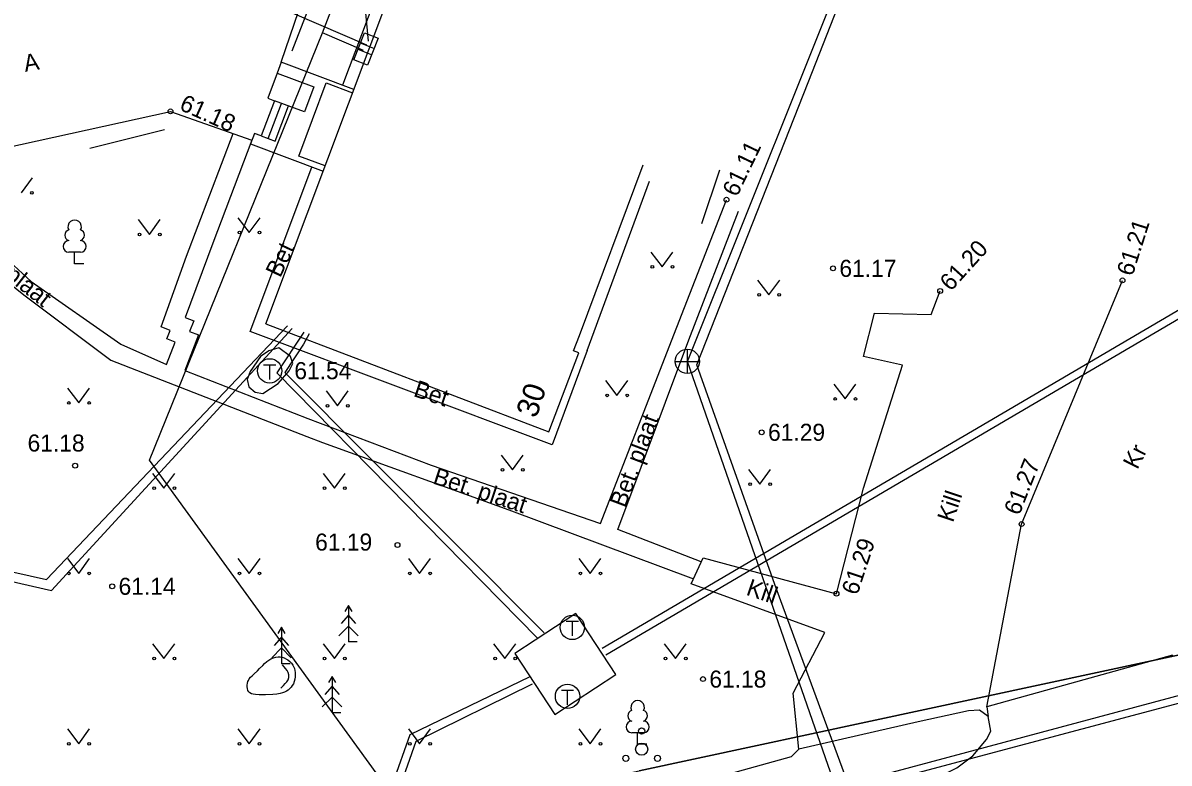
# Model space of a CAD drawing. Extents: x 635052 to 635544, y 6467971 to 6468784.
# Drawn here: x 635183.52 to 635230.58, y 6468379.04 to 6468409.45 of the extents above; entities that cross this region are included whole.
import ezdxf

# ---------------------------------------------------------------- set-up
doc = ezdxf.new("R2010")
doc.units = 0
for name, color, linetype in [('ELRAJATISMP', 7, 'Continuous'), ('GTRASS', 7, 'Continuous'), ('HALJASTUS', 7, 'Continuous'), ('HOONE', 7, 'Continuous'), ('HOONEDET', 7, 'Continuous'), ('KKAEV', 7, 'Continuous'), ('KORGUS', 7, 'Continuous'), ('korgus-EH2000', 7, 'Continuous'), ('KPKAABEL', 7, 'Continuous'), ('KTRASS', 7, 'Continuous'), ('MPKAABEL', 7, 'Continuous'), ('PUU', 7, 'Continuous'), ('RELJEEF', 7, 'Continuous'), ('TEE', 7, 'Continuous'), ('TKAEV', 7, 'Continuous'), ('TTRASS', 7, 'Continuous'), ('VTRASS', 7, 'Continuous')]:
    doc.layers.add(name, color=color, linetype=linetype)

msp = doc.modelspace()

# ---------------------------------------------------------------- linework, layer by layer
at = {"layer": 'ELRAJATISMP'}
for p, q in [((635197.83, 6468408.138), (635197.276, 6468408.36)), ((635197.931, 6468408.39), (635197.377, 6468408.612))]:
    msp.add_line(p, q, dxfattribs=at)
msp.add_lwpolyline([(635198.103, 6468408.819), (635197.659, 6468407.71), (635197.105, 6468407.931), (635197.549, 6468409.04)], close=True, dxfattribs=at)
at = {"layer": 'GTRASS'}
for points in [[(635200.007, 6468375.9), (635188.711, 6468391.488), (635195.817, 6468409.038), (635209.388, 6468444.364), (635211.23, 6468443.651)], [(635197.503, 6468408.308), (635195.817, 6468409.038)]]:
    msp.add_lwpolyline(points, dxfattribs=at)
at = {"layer": 'HALJASTUS'}
for p, q in [((635183.46, 6468402.47), (635183.906, 6468403.077)), ((635188.247, 6468401.364), (635188.711, 6468400.758)), ((635188.711, 6468400.758), (635189.156, 6468401.364)), ((635192.344, 6468401.439), (635192.807, 6468400.832)), ((635192.807, 6468400.832), (635193.253, 6468401.439)), ((635209.3, 6468400.028), (635209.763, 6468399.421)), ((635209.763, 6468399.421), (635210.209, 6468400.028)), ((635213.683, 6468398.877), (635214.146, 6468398.271)), ((635214.146, 6468398.271), (635214.592, 6468398.877)), ((635207.443, 6468394.753), (635207.907, 6468394.146)), ((635207.907, 6468394.146), (635208.352, 6468394.753)), ((635185.344, 6468394.439), (635185.807, 6468393.832)), ((635185.807, 6468393.832), (635186.253, 6468394.439)), ((635195.964, 6468394.325), (635196.428, 6468393.718)), ((635196.428, 6468393.718), (635196.873, 6468394.325)), ((635216.812, 6468394.604), (635217.275, 6468393.997)), ((635217.275, 6468393.997), (635217.721, 6468394.604)), ((635203.152, 6468391.688), (635203.615, 6468391.081)), ((635203.615, 6468391.081), (635204.061, 6468391.688)), ((635188.844, 6468390.939), (635189.307, 6468390.332)), ((635189.307, 6468390.332), (635189.753, 6468390.939)), ((635195.844, 6468390.939), (635196.307, 6468390.332)), ((635196.307, 6468390.332), (635196.753, 6468390.939)), ((635213.312, 6468391.104), (635213.775, 6468390.497)), ((635213.775, 6468390.497), (635214.221, 6468391.104)), ((635185.344, 6468387.439), (635185.807, 6468386.832)), ((635185.807, 6468386.832), (635186.253, 6468387.439)), ((635192.344, 6468387.439), (635192.807, 6468386.832)), ((635192.807, 6468386.832), (635193.253, 6468387.439)), ((635199.344, 6468387.439), (635199.807, 6468386.832)), ((635199.807, 6468386.832), (635200.253, 6468387.439)), ((635206.344, 6468387.439), (635206.807, 6468386.832)), ((635206.807, 6468386.832), (635207.253, 6468387.439)), ((635188.844, 6468383.939), (635189.307, 6468383.332)), ((635189.307, 6468383.332), (635189.753, 6468383.939)), ((635195.844, 6468383.939), (635196.307, 6468383.332)), ((635196.307, 6468383.332), (635196.753, 6468383.939)), ((635202.844, 6468383.939), (635203.307, 6468383.332)), ((635203.307, 6468383.332), (635203.753, 6468383.939)), ((635209.844, 6468383.939), (635210.307, 6468383.332)), ((635210.307, 6468383.332), (635210.753, 6468383.939)), ((635185.344, 6468380.439), (635185.807, 6468379.832)), ((635185.807, 6468379.832), (635186.253, 6468380.439)), ((635192.344, 6468380.439), (635192.807, 6468379.832)), ((635192.807, 6468379.832), (635193.253, 6468380.439)), ((635199.344, 6468380.439), (635199.807, 6468379.832)), ((635199.807, 6468379.832), (635200.253, 6468380.439)), ((635206.344, 6468380.439), (635206.807, 6468379.832)), ((635206.807, 6468379.832), (635207.253, 6468380.439))]:
    msp.add_line(p, q, dxfattribs=at)
for points in [[(635199.89, 6468422.005), (635194.553, 6468408.286)], [(635189.333, 6468405.054), (635186.263, 6468404.288)], [(635211.396, 6468401.206), (635212.136, 6468403.41)]]:
    msp.add_lwpolyline(points, dxfattribs=at)
for centre in [(635183.888, 6468402.47), (635188.31, 6468400.758), (635189.139, 6468400.758), (635192.406, 6468400.832), (635193.235, 6468400.832), (635209.362, 6468399.421), (635210.191, 6468399.421), (635213.745, 6468398.271), (635214.574, 6468398.271), (635207.506, 6468394.146), (635208.335, 6468394.146), (635185.406, 6468393.832), (635186.235, 6468393.832), (635196.027, 6468393.718), (635196.855, 6468393.718), (635216.874, 6468393.997), (635217.703, 6468393.997), (635203.214, 6468391.081), (635204.043, 6468391.081), (635213.374, 6468390.497), (635214.203, 6468390.497), (635188.906, 6468390.332), (635189.735, 6468390.332), (635195.906, 6468390.332), (635196.735, 6468390.332), (635185.406, 6468386.832), (635186.235, 6468386.832), (635192.406, 6468386.832), (635193.235, 6468386.832), (635199.406, 6468386.832), (635200.235, 6468386.832), (635206.406, 6468386.832), (635207.235, 6468386.832), (635188.906, 6468383.332), (635189.735, 6468383.332), (635195.906, 6468383.332), (635196.735, 6468383.332), (635202.906, 6468383.332), (635203.735, 6468383.332), (635209.906, 6468383.332), (635210.735, 6468383.332), (635185.406, 6468379.832), (635186.235, 6468379.832), (635192.406, 6468379.832), (635193.235, 6468379.832), (635199.406, 6468379.832), (635200.235, 6468379.832), (635206.406, 6468379.832), (635207.235, 6468379.832)]:
    msp.add_circle(centre, 0.055, dxfattribs=at)
at = {"layer": 'HOONE'}
for points in [[(635193.492, 6468397.079), (635212.965, 6468448.959), (635216.025, 6468447.811)], [(635206.365, 6468396.602), (635208.99, 6468403.609)], [(635206.68, 6468395.984), (635205.253, 6468392.117), (635192.846, 6468396.774), (635195.377, 6468403.517)], [(635193.492, 6468397.079), (635205.107, 6468392.649), (635206.345, 6468395.893), (635206.127, 6468395.977), (635206.365, 6468396.602)]]:
    msp.add_lwpolyline(points, dxfattribs=at)
at = {"layer": 'HOONEDET'}
for points in [[(635202.136, 6468421.484), (635196.644, 6468406.884)], [(635197.107, 6468406.711), (635194.123, 6468407.831), (635193.956, 6468407.385), (635195.468, 6468406.817), (635195.081, 6468405.787), (635193.845, 6468406.25), (635193.302, 6468404.803), (635193.023, 6468404.907), (635192.862, 6468404.478), (635195.848, 6468403.358)], [(635193.956, 6468407.385), (635193.569, 6468406.354), (635193.845, 6468406.25)], [(635195.927, 6468403.568), (635194.843, 6468403.975), (635195.971, 6468406.979), (635197.055, 6468406.573)], [(635193.592, 6468404.694), (635194.135, 6468406.142)], [(635193.876, 6468404.587), (635194.42, 6468406.035)], [(635193.302, 6468404.803), (635193.876, 6468404.587)], [(635195.383, 6468403.532), (635195.377, 6468403.517)], [(635206.68, 6468395.984), (635209.248, 6468402.94)]]:
    msp.add_lwpolyline(points, dxfattribs=at)
at = {"layer": 'KKAEV'}
for p, q in [((635210.801, 6468395.043), (635210.801, 6468396.043)), ((635210.301, 6468395.543), (635211.301, 6468395.543))]:
    msp.add_line(p, q, dxfattribs=at)
msp.add_circle((635210.801, 6468395.543), 0.5, dxfattribs=at)
at = {"layer": 'korgus-EH2000'}
for centre in [(635189.577, 6468405.81), (635212.41, 6468402.181), (635216.783, 6468399.363), (635228.667, 6468398.868), (635221.184, 6468398.433), (635213.853, 6468392.628), (635185.659, 6468391.256), (635224.525, 6468388.858), (635198.898, 6468387.999), (635187.184, 6468386.301), (635216.922, 6468385.997), (635211.443, 6468382.489)]:
    msp.add_circle(centre, 0.1, dxfattribs=at)
at = {"layer": 'KPKAABEL'}
for points in [[(635089.081, 6468354.659), (635093.732, 6468355.42), (635106.638, 6468357.007), (635115.714, 6468358.193), (635125.302, 6468359.583), (635137.035, 6468362.102), (635146.867, 6468364.317), (635153.821, 6468366.033), (635165.536, 6468368.634), (635175.947, 6468371.11), (635186.729, 6468373.526), (635194.606, 6468375.224), (635198.363, 6468376.466), (635208.818, 6468378.72), (635232.281, 6468383.756), (635242.488, 6468386.218), (635252.118, 6468388.348), (635259.492, 6468390.31), (635261.296, 6468388.407), (635272.613, 6468391.056), (635279.454, 6468392.627), (635279.753, 6468381.659), (635279.632, 6468377.691)], [(635232.281, 6468383.756), (635208.818, 6468378.72)]]:
    msp.add_lwpolyline(points, dxfattribs=at)
at = {"layer": 'KTRASS'}
for points in [[(635491.835, 6468384.164), (635462.241, 6468376.383), (635430.585, 6468370.469), (635420.991, 6468421.034), (635367.134, 6468410.096), (635332.231, 6468404.275), (635315.456, 6468402.318), (635263.854, 6468390.625), (635216.892, 6468378.039)], [(635286.269, 6468334.744), (635273.01, 6468339.689), (635255.468, 6468345.87), (635242.385, 6468351.405), (635238.233, 6468353.184), (635216.892, 6468378.039), (635210.801, 6468395.543), (635217.971, 6468413.434)]]:
    msp.add_lwpolyline(points, dxfattribs=at)
at = {"layer": 'MPKAABEL'}
for points in [[(635249.193, 6468472.502), (635246.504, 6468472.574), (635228.422, 6468464.02), (635218.977, 6468459.398), (635214.441, 6468457.373), (635209.3, 6468455.07), (635203.03, 6468452.1), (635198.94, 6468441.09), (635195.76, 6468430.74), (635192.46, 6468426.9), (635189.3, 6468419.51), (635195.68, 6468413.2), (635197.56, 6468410.15), (635197.69, 6468408.69)], [(635179.52, 6468436.42), (635183, 6468435), (635183.43, 6468434.35), (635180.89, 6468428.94), (635175.93, 6468419.92), (635176.1, 6468419.14), (635179.31, 6468417.47), (635187.48, 6468412.93), (635197.62, 6468408.54)]]:
    msp.add_lwpolyline(points, dxfattribs=at)
at = {"layer": 'PUU'}
for p, q in [((635185.881, 6468400.026), (635185.401, 6468400.026)), ((635185.641, 6468399.551), (635185.641, 6468400.026)), ((635186.021, 6468399.551), (635185.641, 6468399.551)), ((635196.883, 6468385.517), (635196.733, 6468385.267)), ((635197.033, 6468385.267), (635196.883, 6468385.517)), ((635196.883, 6468385.517), (635196.883, 6468384.017)), ((635196.883, 6468385.117), (635196.583, 6468384.767)), ((635197.183, 6468384.767), (635196.883, 6468385.117)), ((635194.134, 6468384.618), (635193.984, 6468384.368)), ((635194.284, 6468384.368), (635194.134, 6468384.618)), ((635194.134, 6468384.618), (635194.134, 6468383.118)), ((635196.883, 6468384.667), (635196.483, 6468384.267)), ((635197.283, 6468384.267), (635196.883, 6468384.667)), ((635194.134, 6468384.218), (635193.834, 6468383.868)), ((635194.434, 6468383.868), (635194.134, 6468384.218)), ((635197.243, 6468384.017), (635196.883, 6468384.017)), ((635194.134, 6468383.768), (635193.734, 6468383.368)), ((635194.534, 6468383.368), (635194.134, 6468383.768)), ((635194.494, 6468383.118), (635194.134, 6468383.118)), ((635196.211, 6468382.602), (635196.061, 6468382.352)), ((635196.361, 6468382.352), (635196.211, 6468382.602)), ((635196.211, 6468382.602), (635196.211, 6468381.102)), ((635196.211, 6468382.202), (635195.911, 6468381.852)), ((635196.511, 6468381.852), (635196.211, 6468382.202)), ((635196.211, 6468381.752), (635195.811, 6468381.352)), ((635196.611, 6468381.352), (635196.211, 6468381.752)), ((635196.571, 6468381.102), (635196.211, 6468381.102)), ((635208.999, 6468380.286), (635208.519, 6468380.286)), ((635208.759, 6468379.811), (635208.759, 6468380.286)), ((635209.139, 6468379.811), (635208.759, 6468379.811))]:
    msp.add_line(p, q, dxfattribs=at)
for centre, radius in [((635208.924, 6468380.358), 0.125), ((635208.924, 6468379.608), 0.25), ((635208.274, 6468379.233), 0.125), ((635209.574, 6468379.233), 0.125)]:
    msp.add_circle(centre, radius, dxfattribs=at)
for centre, radius, start, end in [((635185.641, 6468401.071), 0.277, 332.5799, 207.4201), ((635185.471, 6468400.724), 0.233, 109.0217, 253.1415), ((635185.811, 6468400.724), 0.233, 286.8508, 70.9859), ((635185.403, 6468400.263), 0.238, 90.0016, 269.3953), ((635185.878, 6468400.263), 0.238, 270.6047, 89.9984), ((635208.759, 6468381.331), 0.277, 332.5799, 207.4201), ((635208.589, 6468380.984), 0.233, 109.0217, 253.1415), ((635208.929, 6468380.984), 0.233, 286.8508, 70.9859), ((635208.521, 6468380.523), 0.238, 90.0016, 269.3953), ((635208.996, 6468380.523), 0.238, 270.6047, 89.9984)]:
    msp.add_arc(centre, radius, start, end, dxfattribs=at)
at = {"layer": 'RELJEEF'}
for points in [[(635192.718, 6468382.244), (635192.737, 6468382.319), (635192.758, 6468382.384), (635192.781, 6468382.437), (635192.811, 6468382.495), (635192.862, 6468382.565), (635192.924, 6468382.628), (635193.01, 6468382.705), (635193.147, 6468382.83), (635193.237, 6468382.92), (635193.365, 6468383.052), (635193.437, 6468383.123), (635193.534, 6468383.207), (635193.609, 6468383.262), (635193.698, 6468383.316), (635193.807, 6468383.366), (635193.896, 6468383.393), (635193.992, 6468383.404), (635194.076, 6468383.401), (635194.162, 6468383.385), (635194.239, 6468383.36), (635194.339, 6468383.313), (635194.4, 6468383.274), (635194.483, 6468383.206), (635194.539, 6468383.146), (635194.596, 6468383.064), (635194.63, 6468383.001), (635194.662, 6468382.92), (635194.684, 6468382.837), (635194.697, 6468382.755), (635194.702, 6468382.671), (635194.698, 6468382.579), (635194.684, 6468382.484), (635194.66, 6468382.394), (635194.621, 6468382.3), (635194.578, 6468382.225), (635194.525, 6468382.153), (635194.465, 6468382.088), (635194.41, 6468382.04), (635194.337, 6468381.99), (635194.251, 6468381.947), (635194.177, 6468381.919), (635194.074, 6468381.894), (635193.939, 6468381.873), (635193.782, 6468381.859), (635193.484, 6468381.846), (635193.221, 6468381.845), (635193.065, 6468381.851), (635192.97, 6468381.864), (635192.897, 6468381.886), (635192.838, 6468381.918), (635192.79, 6468381.964), (635192.757, 6468382.02), (635192.734, 6468382.097), (635192.723, 6468382.172), (635192.718, 6468382.244)], [(635194.103, 6468382.114), (635194.145, 6468382.159), (635194.214, 6468382.232), (635194.282, 6468382.306), (635194.349, 6468382.379), (635194.406, 6468382.461), (635194.431, 6468382.558), (635194.431, 6468382.657), (635194.41, 6468382.755), (635194.368, 6468382.845), (635194.305, 6468382.923), (635194.239, 6468382.998), (635194.173, 6468383.073)]]:
    msp.add_lwpolyline(points, dxfattribs=at)
at = {"layer": 'TEE'}
for points in [[(635194.123, 6468407.831), (635195.376, 6468411.533), (635199.492, 6468422.107)], [(635181, 6468403.88), (635182.729, 6468404.301), (635189.577, 6468405.81), (635192.921, 6468404.626)], [(635179.345, 6468403.176), (635183.141, 6468399.485), (635183.859, 6468398.828), (635187.541, 6468396.248), (635189.413, 6468395.417), (635189.765, 6468396.333), (635189.431, 6468396.461), (635189.566, 6468396.814), (635189.195, 6468396.956), (635190.232, 6468399.858), (635192.154, 6468404.898)], [(635192.921, 6468404.626), (635191.32, 6468400.391), (635190.172, 6468397.345), (635190.531, 6468397.208), (635190.361, 6468396.764), (635190.72, 6468396.626), (635190.161, 6468395.166), (635195.216, 6468393.199), (635195.216, 6468393.199), (635200.281, 6468391.284), (635207.235, 6468388.884), (635210.153, 6468396.381), (635212.41, 6468402.181)], [(635178.79, 6468402.785), (635182.645, 6468399.007), (635183.55, 6468398.272), (635187.129, 6468395.59), (635195.173, 6468392.452), (635195.818, 6468392.204), (635203.471, 6468389.444), (635211.057, 6468386.609)], [(635211.373, 6468387.304), (635207.948, 6468388.632), (635210.86, 6468396.429), (635212.898, 6468401.715)], [(635215.373, 6468379.605), (635215.146, 6468381.909), (635216.452, 6468384.398), (635210.963, 6468386.404), (635211.446, 6468387.465), (635216.922, 6468385.997), (635218.028, 6468390.329), (635219.629, 6468395.38), (635218.03, 6468395.742), (635218.488, 6468397.516), (635220.81, 6468397.473), (635221.184, 6468398.433)], [(635223.091, 6468381.351), (635224.525, 6468388.858), (635228.667, 6468398.868)], [(635230.727, 6468383.47), (635223.091, 6468381.351), (635223.149, 6468380.956)], [(635175.385, 6468368.195), (635192.956, 6468372.098), (635210.524, 6468376.02), (635220.492, 6468378.259), (635221.135, 6468378.488), (635221.871, 6468378.838), (635222.516, 6468379.336), (635223.09, 6468380.003), (635223.263, 6468380.353), (635223.149, 6468380.956), (635222.801, 6468381.21), (635222.344, 6468381.185), (635220.275, 6468380.73), (635215.373, 6468379.605)], [(635215.373, 6468379.605), (635215.061, 6468379.299), (635210.131, 6468377.927), (635197.31, 6468375.05), (635196.378, 6468373.513), (635195.313, 6468373.378), (635194.637, 6468374.554), (635192.542, 6468374.057), (635174.98, 6468370.168), (635167.079, 6468368.459), (635165.285, 6468368.053)]]:
    msp.add_lwpolyline(points, dxfattribs=at)
at = {"layer": 'TKAEV'}
for p, q in [((635193.4, 6468395.401), (635193.9, 6468395.401)), ((635193.65, 6468394.801), (635193.65, 6468395.401)), ((635205.829, 6468384.862), (635206.329, 6468384.862)), ((635206.079, 6468384.262), (635206.079, 6468384.862)), ((635205.629, 6468382.029), (635206.129, 6468382.029)), ((635205.879, 6468381.429), (635205.879, 6468382.029))]:
    msp.add_line(p, q, dxfattribs=at)
for points in [[(635193.37, 6468394.222), (635193.998, 6468394.628), (635194.45, 6468395.159), (635194.598, 6468395.453), (635194.507, 6468395.744), (635194.022, 6468396.102), (635193.61, 6468395.972), (635193.267, 6468395.741), (635192.848, 6468395.129), (635192.721, 6468394.792), (635192.791, 6468394.495), (635193.048, 6468394.273), (635193.37, 6468394.222)], [(635206.22, 6468385.186), (635203.714, 6468383.536), (635205.364, 6468381.031), (635207.869, 6468382.68), (635206.22, 6468385.186)]]:
    msp.add_lwpolyline(points, dxfattribs=at)
for centre in [(635193.65, 6468395.151), (635206.079, 6468384.612), (635205.879, 6468381.779)]:
    msp.add_circle(centre, 0.5, dxfattribs=at)
at = {"layer": 'TTRASS'}
for p, q in [((635134.326, 6468398.083), (635184.484, 6468386.575)), ((635134.223, 6468397.808), (635184.692, 6468386.123)), ((635184.484, 6468386.575), (635194.386, 6468397)), ((635184.692, 6468386.123), (635194.577, 6468396.887))]:
    msp.add_line(p, q, dxfattribs=at)
for points in [[(635207.303, 6468383.755), (635257.337, 6468413.141)], [(635207.459, 6468383.491), (635257.536, 6468412.902)], [(635195.051, 6468396.744), (635193.947, 6468395.065), (635204.648, 6468384.165)], [(635195.27, 6468396.668), (635195.04, 6468396.254), (635194.269, 6468395.091), (635204.923, 6468384.394)], [(635167.527, 6468290.143), (635179.388, 6468323.686), (635199.423, 6468380.211), (635204.349, 6468382.6)], [(635167.825, 6468290.041), (635179.77, 6468323.477), (635199.666, 6468379.933), (635204.443, 6468382.299)]]:
    msp.add_lwpolyline(points, dxfattribs=at)
at = {"layer": 'VTRASS'}
msp.add_line((635217.501, 6468377.919), (635248.72, 6468386.238), dxfattribs=at)
msp.add_lwpolyline([(635217.501, 6468377.919), (635214.386, 6468386.372), (635211.183, 6468395.399), (635215.763, 6468407.004), (635218.23, 6468413.28)], dxfattribs=at)

# ---------------------------------------------------------------- texts
at = {"layer": 'HOONE'}
msp.add_text('30', height=0.9, rotation=71.5633, dxfattribs=at).set_placement((635204.599, 6468393.177))
at = {"layer": 'HOONEDET'}
for rotation, p in [(64.4708, (635194.081, 6468398.946)), (341.6188, (635199.515, 6468394.121))]:
    msp.add_text('Bet', height=0.7, rotation=rotation, dxfattribs=at).set_placement(p)
at = {"layer": 'KORGUS'}
msp.add_text('61.54', height=0.7, dxfattribs=at).set_placement((635194.661, 6468394.81))
at = {"layer": 'korgus-EH2000'}
for s, rotation, p in [(' 61.18 ', 335.9201, (635189.663, 6468406.002)), (' 61.11 ', 64.3595, (635212.726, 6468402.03)), (' 61.21 ', 72.2637, (635229, 6468398.761)), (' 61.20 ', 47.8539, (635221.444, 6468398.198)), (' 61.27 ', 68.2352, (635224.33, 6468388.936)), (' 61.29 ', 71.642, (635217.698, 6468385.656))]:
    msp.add_text(s, height=0.7, rotation=rotation, dxfattribs=at).set_placement(p)
for s, p in [(' 61.17 ', (635216.783, 6468399.013)), (' 61.29 ', (635213.853, 6468392.278)), (' 61.18 ', (635183.447, 6468391.837)), (' 61.19 ', (635195.256, 6468387.768)), (' 61.14 ', (635187.184, 6468385.951)), (' 61.18 ', (635211.443, 6468382.139))]:
    msp.add_text(s, height=0.7, dxfattribs=at).set_placement(p)
at = {"layer": 'TEE'}
for s, rotation, p in [('A', 10.041, (635183.61, 6468407.431)), ('Bet. plaat', 321.873, (635181.23, 6468400.187)), ('Bet. plaat', 69.3027, (635208.246, 6468389.494)), ('Kr', 62.985, (635229.278, 6468391.065)), ('Bet. plaat', 341.7415, (635200.312, 6468390.532)), ('Kill', 71.4787, (635221.706, 6468388.893)), ('Kill', 340.9959, (635213.175, 6468385.964))]:
    msp.add_text(s, height=0.7, rotation=rotation, dxfattribs=at).set_placement(p)

doc.saveas('drawing.dxf')
